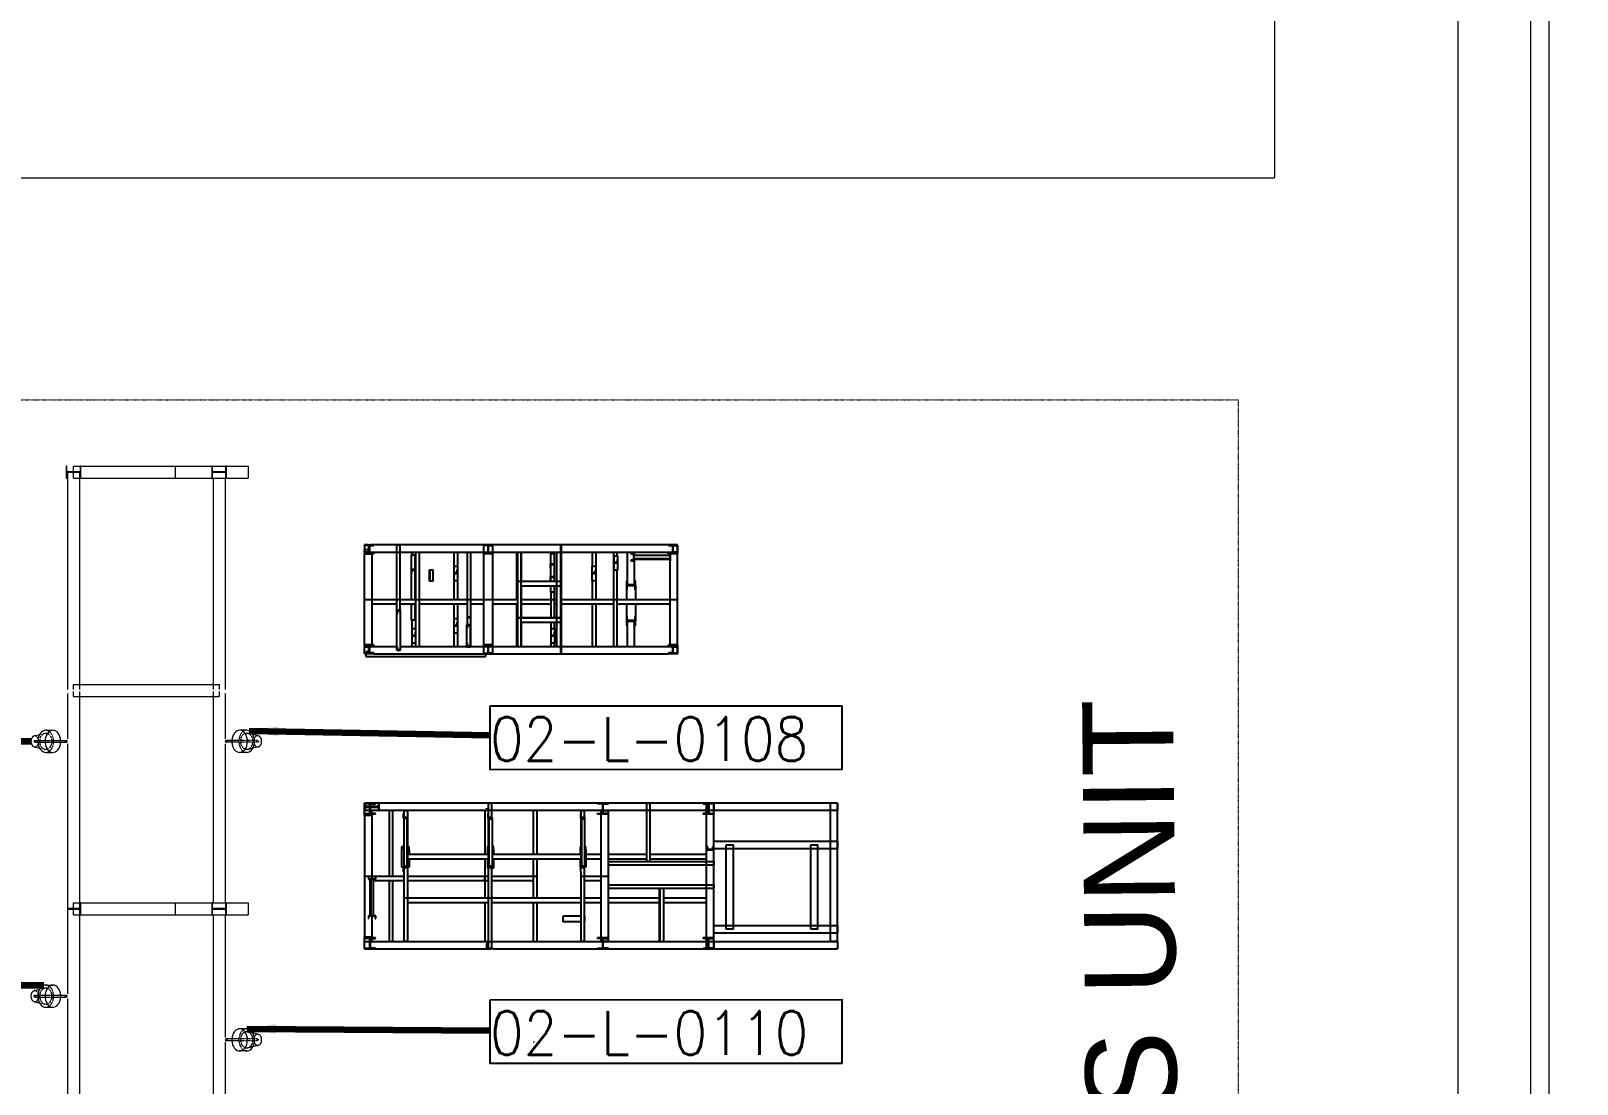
# Model space of a CAD drawing. Header units: inches. Extents: x 9 to 553326, y 5 to 186380.
# Drawn here: x 176381 to 197623, y 114310 to 128775 of the extents above; entities that cross this region are included whole.
import ezdxf

# ---------------------------------------------------------------- set-up
doc = ezdxf.new("R2010")
doc.units = ezdxf.units.IN
doc.header["$MEASUREMENT"] = 0
doc.linetypes.add('DIVIDE2', pattern=[0.625, 0.25, -0.125, 0, -0.125, 0, -0.125])
doc.linetypes.add('LIGHTINGLAYOUTPROGRESSUNIT-EMBED 1_DWG$0$HIDDEN2', pattern=[0.1875, 0.125, -0.0625])
for name, color, linetype in [('_Auto', 7, 'Continuous'), ('CABLEROUTEALL-EMBED 1_DWG$0$DwgTemplate', 7, 'Continuous'), ('Default', 7, 'Continuous'), ('Pointers', 136, 'Continuous'), ('SKIDS', 3, 'Continuous')]:
    doc.layers.add(name, color=color, linetype=linetype)
doc.layers.add('Layout', color=6, linetype='Continuous', lineweight=20)
doc.layers.add('Pipe Rack Lighting', color=1, linetype='Continuous', lineweight=5)
doc.styles.add('HZTXT', font='txt_qlt.shx', dxfattribs={"width": 0.7, "bigfont": 'hztxt.shx'})
doc.styles.get("Standard").update_dxf_attribs({"font": 'arial.ttf'})
doc.dimstyles.new('ISO-25', dxfattribs={"dimtxt": 2.5, "dimasz": 2.5, "dimexe": 1.25, "dimexo": 0.625, "dimtad": 1, "dimtxsty": 'HZTXT', "dimcen": 2.5, "dimclrd": 256, "dimclre": 256, "dimclrt": 256, "dimadec": 4, "dimazin": 0, "dimtfac": 1, "dimtmove": 0, "dimatfit": 3, "dimfxl": 1, "dimlwd": -1, "dimlwe": -1, "dimarcsym": 0})

msp = doc.modelspace()

# ---------------------------------------------------------------- linework, layer by layer
at = {"layer": '_Auto', "color": 7, "linetype": 'Continuous'}
for points in [[(182688, 119506), (187523, 119507), (187523, 118629), (182688, 118628)], [(182688, 115468), (187523, 115469), (187523, 114591), (182688, 114590)]]:
    msp.add_lwpolyline(points, close=True, dxfattribs=at)
at = {"layer": 'CABLEROUTEALL-EMBED 1_DWG$0$DwgTemplate', "color": 252, "linetype": 'Continuous'}
for p, q in [((180965, 121717), (180965, 121654)), ((181013, 121717), (180965, 121717)), ((180965, 121708), (180965, 121717)), ((180965, 121617), (180965, 121654)), ((180965, 121654), (180970, 121654)), ((181024, 121617), (180965, 121617)), ((180965, 121617), (180965, 121601)), ((180965, 121617), (181024, 121617)), ((180965, 121601), (181024, 121601)), ((180965, 121592), (180965, 121601)), ((180965, 120342), (180965, 121592)), ((180965, 121592), (181065, 121592)), ((181090, 121592), (180965, 121592)), ((180970, 121711), (181013, 121711)), ((180970, 121654), (180970, 121711)), ((180970, 121654), (181024, 121654)), ((181024, 121708), (180973, 121708)), ((181013, 121711), (181013, 121717)), ((181013, 121717), (181047, 121717)), ((181047, 121711), (181013, 121711)), ((181024, 121601), (181024, 121708)), ((181031, 121708), (181090, 121708)), ((181031, 121708), (181031, 121617)), ((181031, 121708), (181090, 121708)), ((181031, 121601), (181031, 121708)), ((181031, 121617), (185199, 121617)), ((181090, 121601), (181031, 121601)), ((181090, 121717), (181047, 121717)), ((181065, 121617), (181065, 121601)), ((181065, 121592), (181065, 120342)), ((181090, 121708), (181090, 121717)), ((185140, 121717), (181090, 121717)), ((181090, 121708), (181090, 121717)), ((181090, 121592), (181090, 121601)), ((181410, 121717), (181453, 121717)), ((181410, 120817), (181410, 121717)), ((181453, 120817), (181453, 121717)), ((181610, 120967), (181610, 121581)), ((181610, 121581), (181660, 121581)), ((181617, 121581), (181617, 121617)), ((181660, 120967), (181660, 121581)), ((181665, 121617), (181713, 121617)), ((181665, 121617), (181665, 120317)), ((181713, 121617), (181713, 120317)), ((182197, 121424), (182197, 121617)), ((182245, 120967), (182245, 121617)), ((182377, 120617), (182377, 121617)), ((182377, 121617), (182425, 121617)), ((182425, 120317), (182425, 121617)), ((182727, 121717), (182602, 121717)), ((182602, 121708), (182602, 121717)), ((182602, 121717), (182727, 121717)), ((182602, 120217), (182602, 121717)), ((182662, 121708), (182602, 121708)), ((182602, 121592), (182602, 121601)), ((182602, 121601), (182662, 121601)), ((182727, 121592), (182602, 121592)), ((182662, 121601), (182662, 121708)), ((182668, 121601), (182668, 121708)), ((182668, 121708), (182727, 121708)), ((182727, 121601), (182668, 121601)), ((182727, 121708), (182727, 121717)), ((182727, 120217), (182727, 121717)), ((182727, 121592), (182727, 121601)), ((183052, 121617), (183052, 120967)), ((183065, 121617), (183113, 121617)), ((183065, 121617), (183065, 120317)), ((183113, 121617), (183113, 120317)), ((183115, 121617), (183115, 121217)), ((183519, 121598), (183519, 121217)), ((183519, 121598), (183570, 121598)), ((183527, 121598), (183527, 121617)), ((183570, 121598), (183570, 121217)), ((183575, 121217), (183575, 121617)), ((183602, 121617), (183602, 121217)), ((183659, 121713), (183665, 121713)), ((183659, 120217), (183659, 121713)), ((183665, 121713), (183665, 120217)), ((184097, 121424), (184097, 121617)), ((184145, 120967), (184145, 121617)), ((184387, 120317), (184387, 121617)), ((184387, 121617), (184435, 121617)), ((184389, 121567), (184440, 121567)), ((184389, 121567), (184389, 121367)), ((184440, 121517), (184434, 121517)), ((184434, 121517), (184434, 121473)), ((184435, 121567), (184435, 121617)), ((184440, 121567), (184440, 121367)), ((184440, 121467), (184440, 121517)), ((184575, 121165), (184575, 121617)), ((184623, 121598), (184623, 121591)), ((184663, 121598), (184623, 121598)), ((184623, 121591), (184660, 121591)), ((184660, 121591), (184660, 121504)), ((184663, 121497), (184663, 121598)), ((185163, 121568), (184663, 121568)), ((184663, 121528), (185163, 121528)), ((184663, 121518), (185163, 121518)), ((184675, 121568), (184675, 121617)), ((184675, 121165), (184675, 121518)), ((185140, 121717), (185140, 121708)), ((185140, 121708), (185140, 121717)), ((185265, 121717), (185140, 121717)), ((185140, 121708), (185199, 121708)), ((185199, 121708), (185140, 121708)), ((185140, 121601), (185199, 121601)), ((185140, 121592), (185140, 121601)), ((185265, 121592), (185140, 121592)), ((185163, 121592), (185163, 121497)), ((185165, 121617), (185165, 121601)), ((185265, 121592), (185165, 121592)), ((185165, 120342), (185165, 121592)), ((185199, 121617), (185199, 121708)), ((185199, 121601), (185199, 121708)), ((185205, 121601), (185205, 121708)), ((185205, 121708), (185265, 121708)), ((185205, 121617), (185265, 121617)), ((185265, 121617), (185205, 121617)), ((185265, 121601), (185205, 121601)), ((185265, 121708), (185265, 121717)), ((185265, 121708), (185265, 121617)), ((185265, 121617), (185265, 121601)), ((185265, 121592), (185265, 121601)), ((185265, 120342), (185265, 121592)), ((181610, 121376), (181610, 121325)), ((181660, 121376), (181610, 121376)), ((181610, 121325), (181616, 121325)), ((181616, 121370), (181660, 121370)), ((181616, 121325), (181616, 121370)), ((181660, 121370), (181660, 121376)), ((181855, 121375), (181861, 121375)), ((181855, 121217), (181855, 121375)), ((181861, 121375), (181861, 121217)), ((181861, 121375), (181906, 121375)), ((181906, 121217), (181906, 121375)), ((182189, 121424), (182189, 121224)), ((182189, 121424), (182240, 121424)), ((182189, 121330), (182189, 121324)), ((182234, 121330), (182189, 121330)), ((182189, 121324), (182240, 121324)), ((182234, 121375), (182234, 121330)), ((182240, 121375), (182234, 121375)), ((182240, 121424), (182240, 121224)), ((182240, 121324), (182240, 121375)), ((183567, 121450), (183516, 121450)), ((183516, 121450), (183516, 121399)), ((183516, 121399), (183523, 121399)), ((183523, 121444), (183567, 121444)), ((183523, 121399), (183523, 121444)), ((183567, 121444), (183567, 121450)), ((184089, 121424), (184140, 121424)), ((184089, 121424), (184089, 121224)), ((184134, 121330), (184089, 121330)), ((184089, 121330), (184089, 121324)), ((184089, 121324), (184140, 121324)), ((184134, 121375), (184134, 121330)), ((184140, 121375), (184134, 121375)), ((184140, 121424), (184140, 121224)), ((184140, 121324), (184140, 121375)), ((184389, 121473), (184389, 121467)), ((184434, 121473), (184389, 121473)), ((184389, 121467), (184440, 121467)), ((184440, 121367), (184389, 121367)), ((184435, 120317), (184435, 121367)), ((184660, 121504), (184623, 121504)), ((184623, 121504), (184623, 121497)), ((184623, 121497), (184663, 121497)), ((185163, 121497), (185165, 121497)), ((181861, 121217), (181855, 121217)), ((181906, 121217), (181861, 121217)), ((182240, 121224), (182189, 121224)), ((182197, 120967), (182197, 121224)), ((183065, 121211), (183065, 121217)), ((183065, 121217), (183665, 121217)), ((183665, 121211), (183065, 121211)), ((183113, 121154), (183659, 121154)), ((183115, 121154), (183115, 120717)), ((183567, 121278), (183516, 121278)), ((183516, 121278), (183516, 121227)), ((183516, 121227), (183523, 121227)), ((183519, 121154), (183519, 121068)), ((183523, 121272), (183567, 121272)), ((183523, 121227), (183523, 121272)), ((183567, 121272), (183567, 121278)), ((183570, 121154), (183570, 121068)), ((183575, 120717), (183575, 121154)), ((183602, 121211), (183602, 120717)), ((183665, 121217), (183665, 121211)), ((184140, 121224), (184089, 121224)), ((184097, 120967), (184097, 121224)), ((184562, 121224), (184562, 121099)), ((184571, 121224), (184562, 121224)), ((184562, 121162), (184687, 121162)), ((184562, 121162), (184562, 120967)), ((184562, 121099), (184571, 121099)), ((184571, 121165), (184571, 121224)), ((184678, 121165), (184571, 121165)), ((184571, 121158), (184678, 121158)), ((184571, 121099), (184571, 121158)), ((184687, 121224), (184678, 121224)), ((184678, 121224), (184678, 121165)), ((184678, 121158), (184678, 121099)), ((184678, 121099), (184687, 121099)), ((184687, 121099), (184687, 121224)), ((184687, 121162), (184687, 120967)), ((180965, 120967), (181413, 120967)), ((180965, 120961), (180965, 120967)), ((181413, 120961), (180965, 120961)), ((181065, 120904), (181410, 120904)), ((181413, 120967), (181665, 120967)), ((181413, 120961), (181413, 120967)), ((181413, 120967), (181413, 120961)), ((181665, 120961), (181413, 120961)), ((181453, 120904), (181665, 120904)), ((181610, 120681), (181610, 120904)), ((181610, 120904), (181610, 120879)), ((181610, 120879), (181616, 120879)), ((181616, 120879), (181616, 120904)), ((181660, 120681), (181660, 120904)), ((181665, 120967), (181665, 120961)), ((181665, 120961), (181665, 120967)), ((181665, 120967), (182425, 120967)), ((182425, 120961), (181665, 120961)), ((181713, 120904), (182377, 120904)), ((182197, 120703), (182197, 120904)), ((182245, 120317), (182245, 120904)), ((182425, 120967), (182665, 120967)), ((182425, 120961), (182425, 120967)), ((182425, 120967), (182425, 120961)), ((182665, 120961), (182425, 120961)), ((182425, 120904), (182602, 120904)), ((182665, 120967), (183065, 120967)), ((182665, 120961), (182665, 120967)), ((182665, 120967), (182665, 120961)), ((183065, 120961), (182665, 120961)), ((182727, 120904), (183065, 120904)), ((183052, 120904), (183052, 120317)), ((183065, 120967), (183065, 120961)), ((183113, 120967), (183575, 120967)), ((183575, 120961), (183113, 120961)), ((183115, 120904), (183527, 120904)), ((183570, 121068), (183519, 121068)), ((183527, 120717), (183527, 121068)), ((183575, 120967), (183575, 120961)), ((183575, 120961), (183575, 120967)), ((183575, 120967), (183602, 120967)), ((183602, 120961), (183575, 120961)), ((183575, 120904), (183602, 120904)), ((183665, 120967), (184435, 120967)), ((183665, 120961), (183665, 120967)), ((184435, 120961), (183665, 120961)), ((183665, 120904), (184387, 120904)), ((184097, 120317), (184097, 120904)), ((184145, 120317), (184145, 120904)), ((184435, 120967), (184435, 120961)), ((184435, 120961), (184435, 120967)), ((184435, 120967), (185265, 120967)), ((185265, 120961), (184435, 120961)), ((184435, 120904), (185165, 120904)), ((184562, 120904), (184562, 120672)), ((184687, 120904), (184687, 120672)), ((185265, 120967), (185265, 120961)), ((181460, 120817), (181410, 120817)), ((181410, 120817), (181410, 120766)), ((181410, 120817), (181460, 120817)), ((181410, 120268), (181410, 120817)), ((181410, 120766), (181416, 120766)), ((181416, 120766), (181416, 120810)), ((181416, 120810), (181460, 120810)), ((181460, 120810), (181460, 120817)), ((181460, 120268), (181460, 120817)), ((181660, 120681), (181610, 120681)), ((181617, 120567), (181617, 120681)), ((182189, 120703), (182240, 120703)), ((182189, 120703), (182189, 120503)), ((182240, 120703), (182240, 120503)), ((182374, 120768), (182374, 120717)), ((182380, 120768), (182374, 120768)), ((182374, 120717), (182425, 120717)), ((182380, 120723), (182380, 120768)), ((182425, 120723), (182380, 120723)), ((182425, 120717), (182425, 120723)), ((183065, 120711), (183065, 120717)), ((183065, 120717), (183665, 120717)), ((183665, 120711), (183065, 120711)), ((183602, 120711), (183602, 120317)), ((183665, 120717), (183665, 120711)), ((184562, 120734), (184562, 120609)), ((184571, 120734), (184562, 120734)), ((184687, 120672), (184562, 120672)), ((184571, 120675), (184571, 120734)), ((184678, 120675), (184571, 120675)), ((184571, 120668), (184678, 120668)), ((184571, 120609), (184571, 120668)), ((184575, 120317), (184575, 120668)), ((184675, 120317), (184675, 120668)), ((184678, 120734), (184678, 120675)), ((184687, 120734), (184678, 120734)), ((184678, 120668), (184678, 120609)), ((184687, 120609), (184687, 120734)), ((181616, 120567), (181665, 120567)), ((181616, 120567), (181616, 120367)), ((181616, 120473), (181616, 120467)), ((181660, 120473), (181616, 120473)), ((181616, 120467), (181665, 120467)), ((181660, 120518), (181660, 120473)), ((181665, 120518), (181660, 120518)), ((182189, 120610), (182189, 120603)), ((182234, 120610), (182189, 120610)), ((182189, 120603), (182240, 120603)), ((182240, 120503), (182189, 120503)), ((182197, 120317), (182197, 120503)), ((182234, 120654), (182234, 120610)), ((182240, 120654), (182234, 120654)), ((182240, 120603), (182240, 120654)), ((182370, 120317), (182370, 120617)), ((182370, 120617), (182421, 120617)), ((182370, 120617), (182370, 120566)), ((182421, 120617), (182370, 120617)), ((182370, 120566), (182377, 120566)), ((182377, 120610), (182421, 120610)), ((182377, 120566), (182377, 120610)), ((182421, 120317), (182421, 120617)), ((182421, 120610), (182421, 120617)), ((182425, 120548), (182421, 120548)), ((182421, 120497), (182425, 120497)), ((182425, 120497), (182425, 120548)), ((183113, 120654), (183659, 120654)), ((183115, 120654), (183115, 120317)), ((183524, 120567), (183524, 120367)), ((183524, 120567), (183575, 120567)), ((183568, 120473), (183524, 120473)), ((183524, 120473), (183524, 120467)), ((183524, 120467), (183575, 120467)), ((183527, 120567), (183527, 120654)), ((183575, 120518), (183568, 120518)), ((183568, 120518), (183568, 120473)), ((183575, 120567), (183575, 120654)), ((183575, 120567), (183575, 120367)), ((183575, 120467), (183575, 120518)), ((184562, 120609), (184571, 120609)), ((184678, 120609), (184687, 120609)), ((180965, 120342), (181065, 120342)), ((181090, 120342), (180965, 120342)), ((180965, 120333), (180965, 120342)), ((180965, 120333), (180965, 120317)), ((181024, 120333), (180965, 120333)), ((181024, 120317), (180965, 120317)), ((180965, 120226), (180965, 120317)), ((180965, 120317), (181024, 120317)), ((181024, 120248), (180982, 120247)), ((180982, 120247), (180982, 120226)), ((180986, 120241), (181024, 120242)), ((180986, 120226), (180986, 120241)), ((180986, 120241), (181024, 120241)), ((181024, 120226), (181024, 120333)), ((181031, 120226), (181031, 120333)), ((181031, 120333), (181090, 120333)), ((181031, 120317), (181031, 120233)), ((181410, 120317), (181031, 120317)), ((181090, 120233), (181031, 120233)), ((181065, 120333), (181065, 120317)), ((181090, 120333), (181090, 120342)), ((181090, 120217), (181090, 120233)), ((181416, 120318), (181410, 120318)), ((181410, 120318), (181410, 120268)), ((181460, 120268), (181410, 120268)), ((181410, 120268), (181460, 120268)), ((181416, 120274), (181416, 120318)), ((181460, 120274), (181416, 120274)), ((182370, 120317), (181460, 120317)), ((181460, 120268), (181460, 120274)), ((181665, 120367), (181616, 120367)), ((181617, 120317), (181617, 120367)), ((181713, 120317), (181665, 120317)), ((182377, 120368), (182370, 120368)), ((182370, 120368), (182370, 120317)), ((182370, 120317), (182421, 120317)), ((182421, 120317), (182370, 120317)), ((182377, 120323), (182377, 120368)), ((182421, 120323), (182377, 120323)), ((182421, 120317), (182421, 120323)), ((185199, 120317), (182421, 120317)), ((182425, 120317), (182421, 120317)), ((182727, 120342), (182602, 120342)), ((182602, 120333), (182602, 120342)), ((182662, 120333), (182602, 120333)), ((182662, 120226), (182662, 120333)), ((182668, 120226), (182668, 120333)), ((182668, 120333), (182727, 120333)), ((182727, 120333), (182727, 120342)), ((183113, 120317), (183065, 120317)), ((183575, 120367), (183524, 120367)), ((183527, 120317), (183527, 120367)), ((183575, 120317), (183575, 120367)), ((184435, 120317), (184387, 120317)), ((185265, 120342), (185140, 120342)), ((185140, 120333), (185140, 120342)), ((185199, 120333), (185140, 120333)), ((185199, 120233), (185140, 120233)), ((185140, 120233), (185140, 120217)), ((185265, 120342), (185165, 120342)), ((185165, 120333), (185165, 120317)), ((185199, 120226), (185199, 120333)), ((185199, 120233), (185199, 120317)), ((185205, 120333), (185265, 120333)), ((185205, 120226), (185205, 120333)), ((185265, 120317), (185205, 120317)), ((185205, 120317), (185265, 120317)), ((185265, 120333), (185265, 120342)), ((185265, 120333), (185265, 120317)), ((185265, 120317), (185265, 120226)), ((180965, 120226), (181024, 120226)), ((180965, 120217), (180965, 120226)), ((181090, 120217), (180965, 120217)), ((180982, 120217), (180982, 120184)), ((180982, 120184), (180987, 120184)), ((180982, 120184), (182620, 120184)), ((180987, 120184), (180986, 120217)), ((180987, 120184), (182624, 120184)), ((181090, 120226), (181031, 120226)), ((181090, 120217), (181090, 120226)), ((181090, 120217), (185140, 120217)), ((182602, 120217), (182602, 120226)), ((182602, 120226), (182662, 120226)), ((182727, 120217), (182602, 120217)), ((182727, 120217), (182602, 120217)), ((182624, 120184), (182620, 120184)), ((182624, 120217), (182624, 120184)), ((182727, 120226), (182668, 120226)), ((182727, 120217), (182727, 120226)), ((183665, 120217), (183659, 120217)), ((185140, 120217), (185140, 120226)), ((185140, 120226), (185199, 120226)), ((185265, 120217), (185140, 120217)), ((185265, 120226), (185205, 120226)), ((185265, 120217), (185265, 120226)), ((180965, 118167), (180965, 118067)), ((180973, 118167), (180965, 118167)), ((181115, 118167), (180965, 118167)), ((180965, 118157), (180965, 118167)), ((180965, 118067), (180965, 118167)), ((185764, 118167), (180965, 118167)), ((181037, 118157), (180965, 118157)), ((180973, 118120), (180973, 118167)), ((181157, 118120), (180973, 118120)), ((180973, 118067), (180973, 118114)), ((180973, 118114), (181157, 118114)), ((181037, 118027), (181037, 118157)), ((181044, 118157), (181115, 118157)), ((181044, 118027), (181044, 118157)), ((181115, 118157), (181115, 118167)), ((181165, 118167), (181157, 118167)), ((181157, 118167), (181157, 118120)), ((181157, 118114), (181157, 118067)), ((181165, 118067), (181165, 118167)), ((182640, 118167), (182640, 118161)), ((182665, 118167), (182713, 118167)), ((182665, 118027), (182665, 118167)), ((182713, 117970), (182713, 118167)), ((184315, 118167), (184165, 118167)), ((184165, 118157), (184165, 118167)), ((184236, 118157), (184165, 118157)), ((184236, 118027), (184236, 118157)), ((184243, 118027), (184243, 118157)), ((184243, 118157), (184315, 118157)), ((184315, 118157), (184315, 118167)), ((184837, 118167), (184837, 117367)), ((184837, 118167), (184885, 118167)), ((184885, 118167), (184885, 117367)), ((185615, 118167), (185615, 118157)), ((185764, 118167), (185615, 118167)), ((185615, 118157), (185686, 118157)), ((185664, 116167), (185664, 118167)), ((185664, 118167), (185764, 118167)), ((185686, 118157), (185686, 118027)), ((185764, 118157), (185693, 118157)), ((185693, 118157), (185693, 118027)), ((185764, 116167), (185764, 118167)), ((187464, 118167), (185764, 118167)), ((185764, 118167), (185764, 118067)), ((185764, 118157), (185764, 118167)), ((187464, 118167), (187364, 118167)), ((187364, 116267), (187364, 118167)), ((187464, 116267), (187464, 118167)), ((187464, 118167), (187464, 118067)), ((180965, 118027), (180965, 118067)), ((180965, 118067), (180973, 118067)), ((185764, 118067), (180965, 118067)), ((180965, 118027), (181037, 118027)), ((180965, 118017), (180965, 118027)), ((180965, 118004), (180965, 118017)), ((181115, 118017), (180965, 118017)), ((180965, 118004), (181065, 118004)), ((180965, 118004), (180965, 116330)), ((181115, 118027), (181044, 118027)), ((181065, 118027), (181065, 118067)), ((181065, 118004), (181065, 118017)), ((181065, 118004), (181065, 117125)), ((181115, 118017), (181115, 118027)), ((181157, 118067), (181165, 118067)), ((181307, 117167), (181307, 118067)), ((181355, 117167), (181355, 118067)), ((181499, 118027), (181493, 118027)), ((181493, 118027), (181493, 117964)), ((181493, 117964), (181556, 117964)), ((181499, 117970), (181499, 118027)), ((181556, 117970), (181499, 117970)), ((181503, 117964), (181546, 117964)), ((181503, 117964), (181503, 117303)), ((181505, 118067), (181505, 117970)), ((181505, 118067), (181553, 118067)), ((181546, 117964), (181546, 117303)), ((181553, 118067), (181553, 117970)), ((181553, 117964), (181553, 117290)), ((181556, 117964), (181556, 117970)), ((182615, 118067), (182615, 117467)), ((182640, 118092), (182640, 118098)), ((182660, 118027), (182660, 117964)), ((182666, 118027), (182660, 118027)), ((182660, 117964), (182723, 117964)), ((182665, 117290), (182665, 117964)), ((182666, 117970), (182666, 118027)), ((182723, 117970), (182666, 117970)), ((182673, 117951), (182716, 117951)), ((182673, 117951), (182673, 117303)), ((182713, 117951), (182713, 117964)), ((182716, 117951), (182716, 117303)), ((182723, 117964), (182723, 117970)), ((183287, 117467), (183287, 118067)), ((183335, 117467), (183335, 118067)), ((183939, 118027), (183933, 118027)), ((183933, 118027), (183933, 117964)), ((183933, 117964), (183996, 117964)), ((183935, 118067), (183983, 118067)), ((183935, 118067), (183935, 118027)), ((183935, 117964), (183935, 117290)), ((183939, 117970), (183939, 118027)), ((183996, 117970), (183939, 117970)), ((183943, 117951), (183943, 117303)), ((183943, 117951), (183986, 117951)), ((183983, 118067), (183983, 117970)), ((183983, 117964), (183983, 117951)), ((183986, 117951), (183986, 117303)), ((183996, 117964), (183996, 117970)), ((184165, 118027), (184236, 118027)), ((184165, 118017), (184165, 118027)), ((184315, 118017), (184165, 118017)), ((184215, 116267), (184215, 118067)), ((184215, 118067), (184315, 118067)), ((184315, 118027), (184243, 118027)), ((184315, 116267), (184315, 118067)), ((184315, 118017), (184315, 118027)), ((185615, 118017), (185615, 118027)), ((185686, 118027), (185615, 118027)), ((185764, 118017), (185615, 118017)), ((185693, 118027), (185764, 118027)), ((187464, 118067), (185764, 118067)), ((185764, 118027), (185764, 118017)), ((181503, 117567), (181474, 117567)), ((181474, 117567), (181474, 117527)), ((181474, 117527), (181474, 117287)), ((181474, 117527), (181482, 117527)), ((181482, 117527), (181482, 117564)), ((181482, 117564), (181503, 117564)), ((181576, 117567), (181553, 117567)), ((181553, 117564), (181568, 117564)), ((181568, 117564), (181568, 117527)), ((181568, 117527), (181576, 117527)), ((181576, 117527), (181576, 117567)), ((181576, 117527), (181576, 117467)), ((182663, 117578), (182655, 117578)), ((182655, 117578), (182655, 117535)), ((182655, 117535), (182655, 117467)), ((182655, 117535), (182673, 117535)), ((182663, 117540), (182663, 117578)), ((182663, 117557), (182665, 117557)), ((182673, 117540), (182663, 117540)), ((182716, 117557), (182727, 117557)), ((182727, 117540), (182716, 117540)), ((182716, 117535), (182735, 117535)), ((182735, 117578), (182727, 117578)), ((182727, 117578), (182727, 117540)), ((182735, 117535), (182735, 117578)), ((182735, 117535), (182735, 117467)), ((183925, 117568), (183925, 117525)), ((183933, 117568), (183925, 117568)), ((183925, 117525), (183925, 117467)), ((183925, 117525), (183943, 117525)), ((183933, 117530), (183933, 117568)), ((183933, 117567), (183935, 117567)), ((183943, 117530), (183933, 117530)), ((183986, 117567), (183997, 117567)), ((183997, 117530), (183986, 117530)), ((183986, 117525), (184005, 117525)), ((183997, 117568), (183997, 117530)), ((184005, 117568), (183997, 117568)), ((184005, 117525), (184005, 117568)), ((184005, 117525), (184005, 117287)), ((185682, 117568), (185674, 117568)), ((185674, 117568), (185674, 117525)), ((185674, 117525), (185754, 117525)), ((185682, 117530), (185682, 117568)), ((185746, 117530), (185682, 117530)), ((185746, 117568), (185746, 117530)), ((185754, 117568), (185746, 117568)), ((185754, 117525), (185754, 117568)), ((185764, 117647), (187464, 117647)), ((185764, 117547), (187464, 117547)), ((185934, 117597), (186034, 117597)), ((185934, 116437), (185934, 117597)), ((186034, 116437), (186034, 117597)), ((187094, 117597), (187194, 117597)), ((187094, 116437), (187094, 117597)), ((187194, 116437), (187194, 117597)), ((187464, 117647), (187464, 117547)), ((181493, 117287), (181474, 117287)), ((181556, 117290), (181493, 117290)), ((181493, 117290), (181493, 117227)), ((181499, 117227), (181499, 117284)), ((181499, 117284), (181556, 117284)), ((181546, 117303), (181503, 117303)), ((181505, 117303), (181505, 117290)), ((181505, 117284), (181505, 116267)), ((181546, 117467), (182665, 117467)), ((182665, 117461), (181546, 117461)), ((181553, 117404), (182665, 117404)), ((181553, 117284), (181553, 116267)), ((181556, 117284), (181556, 117290)), ((181576, 117287), (181556, 117287)), ((181576, 117404), (181576, 117287)), ((182615, 117404), (182615, 117167)), ((182655, 117404), (182655, 117277)), ((182663, 117277), (182655, 117277)), ((182663, 117290), (182663, 117227)), ((182726, 117290), (182663, 117290)), ((182665, 117467), (182665, 117461)), ((182665, 117461), (182665, 117467)), ((182665, 117467), (182673, 117467)), ((182673, 117461), (182665, 117461)), ((182669, 117227), (182669, 117284)), ((182669, 117284), (182726, 117284)), ((182716, 117303), (182673, 117303)), ((182713, 117290), (182713, 117303)), ((182713, 116173), (182713, 117284)), ((182735, 117277), (182713, 117277)), ((182716, 117467), (183935, 117467)), ((183935, 117461), (182716, 117461)), ((182716, 117404), (183935, 117404)), ((182726, 117284), (182726, 117290)), ((182735, 117404), (182735, 117277)), ((183287, 116867), (183287, 117404)), ((183335, 116867), (183335, 117404)), ((183925, 117404), (183925, 117287)), ((183930, 117287), (183925, 117287)), ((183930, 117290), (183930, 117227)), ((183993, 117290), (183930, 117290)), ((183935, 117467), (183935, 117461)), ((183936, 117227), (183936, 117284)), ((183936, 117284), (183993, 117284)), ((183986, 117303), (183943, 117303)), ((183983, 117303), (183983, 117290)), ((183983, 117284), (183983, 116267)), ((183993, 117284), (183993, 117290)), ((184005, 117287), (183993, 117287)), ((184005, 117467), (184215, 117467)), ((184215, 117461), (184005, 117461)), ((184005, 117404), (184215, 117404)), ((184315, 117467), (184837, 117467)), ((184837, 117461), (184315, 117461)), ((184315, 117404), (184837, 117404)), ((184315, 117319), (184315, 117367)), ((184315, 117367), (185764, 117367)), ((184315, 117319), (185764, 117319)), ((184885, 117367), (184837, 117367)), ((184885, 117467), (185664, 117467)), ((185664, 117461), (184885, 117461)), ((184885, 117404), (185664, 117404)), ((185764, 117367), (185764, 117319)), ((180965, 117161), (180965, 117167)), ((180965, 117167), (181505, 117167)), ((181017, 117161), (180965, 117161)), ((181025, 117162), (181017, 117162)), ((181017, 117162), (181017, 117122)), ((181017, 117122), (181119, 117122)), ((181025, 117125), (181025, 117162)), ((181112, 117161), (181025, 117161)), ((181112, 117125), (181025, 117125)), ((181038, 117122), (181038, 116622)), ((181049, 117122), (181049, 116622)), ((181089, 116622), (181089, 117122)), ((181089, 117104), (181505, 117104)), ((181112, 117162), (181112, 117125)), ((181119, 117162), (181112, 117162)), ((181119, 117122), (181119, 117162)), ((181505, 117161), (181119, 117161)), ((181307, 116267), (181307, 117104)), ((181355, 116267), (181355, 117104)), ((181493, 117227), (181499, 117227)), ((181505, 117167), (181505, 117161)), ((181553, 117167), (182615, 117167)), ((182615, 117161), (181553, 117161)), ((181553, 117104), (182615, 117104)), ((182615, 117167), (182615, 117161)), ((182615, 117161), (182615, 117167)), ((182615, 117167), (182665, 117167)), ((182615, 117161), (182615, 117104)), ((182615, 117161), (182615, 116867)), ((182665, 117161), (182615, 117161)), ((182615, 117104), (182615, 117161)), ((182615, 117104), (182665, 117104)), ((182663, 117227), (182669, 117227)), ((182665, 116173), (182665, 117227)), ((182713, 117167), (183335, 117167)), ((183335, 117161), (182713, 117161)), ((182713, 117104), (183287, 117104)), ((183335, 117167), (183335, 117161)), ((183930, 117227), (183936, 117227)), ((183935, 117227), (183935, 116267)), ((183935, 117161), (183935, 117167)), ((183935, 117167), (184315, 117167)), ((184315, 117161), (183935, 117161)), ((183983, 117104), (184215, 117104)), ((184315, 117167), (184315, 117161)), ((184315, 117047), (185764, 117047)), ((184315, 116999), (184315, 117047)), ((185764, 117047), (185764, 116999)), ((181505, 116867), (182665, 116867)), ((181505, 116861), (181505, 116867)), ((182665, 116861), (181505, 116861)), ((182665, 116867), (182665, 116861)), ((182665, 116861), (182665, 116867)), ((182665, 116867), (183935, 116867)), ((183935, 116861), (182665, 116861)), ((183935, 116867), (183935, 116861)), ((183983, 116867), (184215, 116867)), ((184215, 116861), (183983, 116861)), ((184315, 116999), (185764, 116999)), ((184315, 116867), (185015, 116867)), ((185015, 116861), (184315, 116861)), ((185015, 116267), (185015, 116999)), ((185021, 116999), (185021, 116267)), ((185078, 116267), (185078, 116999)), ((185078, 116867), (185664, 116867)), ((185664, 116861), (185078, 116861)), ((181017, 116622), (181017, 116582)), ((181119, 116622), (181017, 116622)), ((181119, 116582), (181119, 116622)), ((181553, 116804), (182665, 116804)), ((182615, 116804), (182615, 116267)), ((182713, 116804), (183935, 116804)), ((183287, 116267), (183287, 116804)), ((183335, 116267), (183335, 116804)), ((183983, 116804), (184215, 116804)), ((184315, 116804), (185015, 116804)), ((185078, 116804), (185664, 116804)), ((181017, 116582), (181025, 116582)), ((181025, 116582), (181025, 116619)), ((181025, 116619), (181112, 116619)), ((181065, 116619), (181065, 116330)), ((181112, 116619), (181112, 116582)), ((181112, 116582), (181119, 116582)), ((183935, 116618), (183694, 116618)), ((183694, 116538), (183694, 116618)), ((183935, 116538), (183694, 116538)), ((183989, 116618), (183983, 116618)), ((183983, 116610), (183984, 116610)), ((183984, 116546), (183983, 116546)), ((183983, 116538), (183989, 116538)), ((183984, 116610), (183984, 116546)), ((183989, 116538), (183989, 116618)), ((185764, 116487), (187464, 116487)), ((186034, 116437), (185934, 116437)), ((187194, 116437), (187094, 116437)), ((187464, 116487), (187464, 116387)), ((180965, 116317), (180965, 116330)), ((180965, 116330), (181065, 116330)), ((180965, 116307), (180965, 116317)), ((181115, 116317), (180965, 116317)), ((180965, 116267), (180965, 116307)), ((181037, 116307), (180965, 116307)), ((180965, 116267), (185764, 116267)), ((180965, 116167), (180965, 116267)), ((181037, 116177), (181037, 116307)), ((181044, 116307), (181115, 116307)), ((181044, 116177), (181044, 116307)), ((181065, 116317), (181065, 116330)), ((181065, 116267), (181065, 116307)), ((181115, 116307), (181115, 116317)), ((181553, 116267), (181505, 116267)), ((182645, 116242), (182640, 116242)), ((182640, 116242), (182640, 116167)), ((182640, 116242), (182640, 116236)), ((182648, 116242), (182645, 116242)), ((182645, 116173), (182645, 116242)), ((183983, 116267), (183935, 116267)), ((184315, 116317), (184165, 116317)), ((184165, 116307), (184165, 116317)), ((184236, 116307), (184165, 116307)), ((184315, 116267), (184215, 116267)), ((184236, 116177), (184236, 116307)), ((184243, 116307), (184315, 116307)), ((184243, 116177), (184243, 116307)), ((184315, 116307), (184315, 116317)), ((185764, 116317), (185615, 116317)), ((185615, 116307), (185615, 116317)), ((185686, 116307), (185615, 116307)), ((185686, 116177), (185686, 116307)), ((185693, 116177), (185693, 116307)), ((185693, 116307), (185764, 116307)), ((185764, 116387), (187464, 116387)), ((185764, 116307), (185764, 116317)), ((185764, 116267), (185764, 116167)), ((185764, 116267), (187464, 116267)), ((187464, 116267), (187364, 116267)), ((187464, 116267), (187464, 116167)), ((180965, 116177), (181037, 116177)), ((180965, 116167), (180965, 116177)), ((181115, 116167), (180965, 116167)), ((180965, 116167), (182640, 116167)), ((181115, 116177), (181044, 116177)), ((181115, 116167), (181115, 116177)), ((182640, 116167), (182698, 116167)), ((182698, 116173), (182645, 116173)), ((182698, 116173), (182736, 116173)), ((182698, 116167), (182698, 116173)), ((182736, 116167), (182698, 116167)), ((182736, 116167), (185764, 116167)), ((184165, 116167), (184165, 116177)), ((184165, 116177), (184236, 116177)), ((184315, 116167), (184165, 116167)), ((184315, 116177), (184243, 116177)), ((184315, 116167), (184315, 116177)), ((185615, 116177), (185686, 116177)), ((185615, 116167), (185615, 116177)), ((185764, 116167), (185615, 116167)), ((185764, 116167), (185664, 116167)), ((185764, 116177), (185693, 116177)), ((185764, 116167), (185764, 116177)), ((185764, 116167), (187464, 116167))]:
    msp.add_line(p, q, dxfattribs=at)
at = {"layer": 'Default', "color": 7, "linetype": 'Continuous', "lineweight": 0}
msp.add_point((183292, 114885), dxfattribs=at)
at = {"layer": 'Layout'}
for p in [(193465, 131258), (164215, 126758)]:
    msp.add_line(p, (193465, 126758), dxfattribs=at)
at = {"layer": 'Layout', "linetype": 'DIVIDE2', "ltscale": 10}
for p, q in [((162965, 123708), (192965, 123708)), ((192965, 123708), (192965, 73708))]:
    msp.add_line(p, q, dxfattribs=at)
at = {"layer": 'Layout', "color": 6, "linetype": 'Continuous'}
for p, q in [((176875, 122799), (176865, 122799)), ((176865, 122799), (176865, 122634)), ((176875, 122720), (176875, 122799)), ((176965, 122799), (178365, 122799)), ((176965, 122634), (176965, 122799)), ((177056, 122799), (177056, 122720)), ((177066, 122799), (177056, 122799)), ((177066, 122634), (177066, 122799)), ((178365, 122799), (179365, 122799)), ((178365, 122634), (178365, 122799)), ((178865, 122799), (178865, 122634)), ((178875, 122799), (178865, 122799)), ((178875, 122720), (178875, 122799)), ((179056, 122799), (179056, 122720)), ((179066, 122799), (179056, 122799)), ((179066, 122634), (179066, 122799)), ((179365, 122799), (179365, 122634)), ((176865, 122634), (176875, 122634)), ((177056, 122720), (176875, 122720)), ((176875, 122713), (177056, 122713)), ((176875, 122634), (176875, 122713)), ((176883, 122717), (176883, 119728)), ((176883, 122717), (177048, 122717)), ((176965, 122634), (178365, 122634)), ((177048, 122717), (177048, 119730)), ((177056, 122713), (177056, 122634)), ((177056, 122634), (177066, 122634)), ((178365, 122634), (179365, 122634)), ((178865, 122634), (178875, 122634)), ((179056, 122720), (178875, 122720)), ((178875, 122634), (178875, 122713)), ((178875, 122713), (179056, 122713)), ((178883, 122634), (178883, 119730)), ((179048, 122634), (179048, 119728)), ((179056, 122713), (179056, 122634)), ((179056, 122634), (179066, 122634)), ((176883, 119672), (176883, 119050)), ((176965, 119730), (176965, 119799)), ((176965, 119799), (178965, 119799)), ((176965, 119634), (176965, 119704)), ((176965, 119634), (178965, 119634)), ((177048, 119704), (177048, 116717)), ((178883, 119704), (178883, 116800)), ((178965, 119799), (178965, 119730)), ((178965, 119704), (178965, 119634)), ((179048, 119672), (179048, 119050)), ((176883, 118984), (176883, 116717)), ((179048, 118984), (179048, 116800)), ((177056, 116720), (176879, 116720)), ((176879, 116714), (177056, 116714)), ((177048, 116717), (176883, 116717)), ((176883, 116717), (176883, 115551)), ((176883, 116717), (177048, 116717)), ((176965, 116800), (178365, 116800)), ((176965, 116635), (176965, 116800)), ((176965, 116635), (178365, 116635)), ((177048, 116717), (177048, 113800)), ((177056, 116800), (177056, 116720)), ((177066, 116800), (177056, 116800)), ((177056, 116714), (177056, 116635)), ((177056, 116635), (177066, 116635)), ((177066, 116635), (177066, 116800)), ((178365, 116635), (178365, 116800)), ((178365, 116800), (179365, 116800)), ((178365, 116635), (179365, 116635)), ((178875, 116800), (178865, 116800)), ((178865, 116800), (178865, 116635)), ((178865, 116635), (178875, 116635)), ((178875, 116720), (178875, 116800)), ((179056, 116720), (178875, 116720)), ((178875, 116635), (178875, 116714)), ((178875, 116714), (179056, 116714)), ((178883, 116635), (178883, 113718)), ((179048, 116635), (179048, 114951)), ((179056, 116800), (179056, 116720)), ((179066, 116800), (179056, 116800)), ((179056, 116714), (179056, 116635)), ((179056, 116635), (179066, 116635)), ((179066, 116635), (179066, 116800)), ((179365, 116800), (179365, 116635)), ((176883, 115484), (176883, 113800)), ((179048, 114884), (179048, 113718))]:
    msp.add_line(p, q, dxfattribs=at)
at = {"layer": 'Layout', "color": 9}
for points in [[(22679, 127645), (22374, 124900), (21714, 118863), (21486, 116770), (30800, 117053), (31128, 114245), (35094, 90027), (18842, 85433), (14805, 84193), (32652, 53208), (46537, 32351), (65665, 4508), (94194, 15386), (126209, 23168), (195136, 38987), (197623, 59438), (197239, 90292), (197239, 175041), (151404, 174995), (105383, 173588), (79466, 170568), (46405, 162133), (52191, 129772), (41569, 127880)], [(23799, 126409), (23616, 124763), (22956, 118728), (22884, 118063), (31909, 118337), (32366, 114418), (36508, 89128), (19196, 84234), (16671, 83459), (33715, 53867), (47572, 33051), (66138, 6026), (93822, 16582), (125922, 24385), (194001, 40009), (196372, 59506), (195989, 90284), (195989, 173790), (151424, 173745), (105475, 172340), (79694, 169336), (47840, 161209), (53641, 128761), (41687, 126632)]]:
    msp.add_lwpolyline(points, close=True, dxfattribs=at)
msp.add_lwpolyline([(126152, 23411), (194909, 39191), (197373, 59452), (196989, 90290), (196989, 174791), (151408, 174745), (105402, 173339)], dxfattribs=at)
at = {"layer": 'Pipe Rack Lighting', "linetype": 'Continuous'}
for p, q in [((176425, 119092), (176501, 119111)), ((176585, 119169), (176682, 119169)), ((176682, 119030), (176865, 119030)), ((176682, 119004), (176865, 119004)), ((179248, 119030), (179065, 119030)), ((179248, 119004), (179065, 119004)), ((179345, 119169), (179248, 119169)), ((179506, 119092), (179430, 119111)), ((176425, 118942), (176501, 118922)), ((176585, 118865), (176682, 118865)), ((179345, 118865), (179248, 118865)), ((179506, 118942), (179430, 118922)), ((176585, 115670), (176682, 115670)), ((176585, 115365), (176682, 115365)), ((176682, 115530), (176865, 115530)), ((176682, 115505), (176865, 115505)), ((179248, 114930), (179065, 114930)), ((179345, 115070), (179248, 115070)), ((179506, 114992), (179430, 115012)), ((179248, 114905), (179065, 114905)), ((179345, 114765), (179248, 114765)), ((179506, 114842), (179430, 114823))]:
    msp.add_line(p, q, dxfattribs=at)
at = {"layer": 'Pipe Rack Lighting', "linetype": 'LIGHTINGLAYOUTPROGRESSUNIT-EMBED 1_DWG$0$HIDDEN2'}
for p, q in [((176434, 119030), (176682, 119030)), ((176434, 119004), (176682, 119004)), ((176501, 119111), (176571, 119129)), ((179496, 119030), (179248, 119030)), ((179496, 119004), (179248, 119004)), ((179430, 119111), (179360, 119129)), ((176501, 118922), (176571, 118904)), ((179430, 118922), (179360, 118904)), ((176501, 115612), (176571, 115630)), ((176434, 115530), (176682, 115530)), ((176434, 115505), (176682, 115505)), ((176501, 115423), (176571, 115405)), ((179496, 114930), (179248, 114930)), ((179430, 115012), (179360, 115030)), ((179496, 114905), (179248, 114905)), ((179430, 114823), (179360, 114805))]:
    msp.add_line(p, q, dxfattribs=at)
at = {"layer": 'Pipe Rack Lighting', "color": 1, "linetype": 'Continuous'}
for p, q in [((176425, 115592), (176501, 115612)), ((176425, 115442), (176501, 115423))]:
    msp.add_line(p, q, dxfattribs=at)
at = {"layer": 'Pipe Rack Lighting', "linetype": 'Continuous'}
for centre, major_axis, start_param, end_param in [((179248, 119017), (0, 152), 3.141593, 7.770552), ((176434, 119017), (0, -76.2), 3.321127, 6.103651), ((176585, 119017), (0, -152), 3.141593, 6.283185), ((176682, 119017), (0, -152), 3.141593, 7.770552), ((176682, 119017), (0, 152), 4.795819, 6.283185), ((179248, 119017), (0, -152), 4.795819, 6.283185), ((179345, 119017), (0, 152), 3.141593, 6.283185), ((179496, 119017), (0, 76.2), 3.321127, 6.103651), ((176585, 115517), (0, -152), 3.141593, 6.283185), ((176682, 115517), (0, -152), 3.141593, 7.770552), ((176682, 115517), (0, 152), 4.795819, 6.283185), ((179248, 114917), (0, 152), 3.141593, 7.770552), ((179345, 114917), (0, 152), 3.141593, 6.283185), ((179496, 114917), (0, 76.2), 3.321127, 6.103651), ((179248, 114917), (0, -152), 4.795819, 6.283185)]:
    msp.add_ellipse(centre, major_axis=major_axis, ratio=0.707107, start_param=start_param, end_param=end_param, dxfattribs=at)
at = {"layer": 'Pipe Rack Lighting', "linetype": 'LIGHTINGLAYOUTPROGRESSUNIT-EMBED 1_DWG$0$HIDDEN2'}
for centre, major_axis, start_param, end_param in [((176434, 119017), (0, 76.2), 2.962058, 6.283185), ((176434, 119017), (0, 76.2), 0, 0.179534), ((176585, 119017), (0, 152), 3.141593, 6.283185), ((176682, 119017), (0, -152), 1.487366, 1.654226), ((179248, 119017), (0, 152), 1.487366, 1.654226), ((179345, 119017), (0, -152), 3.141593, 6.283185), ((179496, 119017), (0, -76.2), 2.962058, 6.283185), ((179496, 119017), (0, -76.2), 0, 0.179534), ((176585, 115517), (0, 152), 3.141593, 6.283185), ((176682, 115517), (0, -152), 1.487366, 1.654226), ((179248, 114917), (0, 152), 1.487366, 1.654226), ((179345, 114917), (0, -152), 3.141593, 6.283185), ((179496, 114917), (0, -76.2), 2.962058, 6.283185), ((179496, 114917), (0, -76.2), 0, 0.179534)]:
    msp.add_ellipse(centre, major_axis=major_axis, ratio=0.707107, start_param=start_param, end_param=end_param, dxfattribs=at)
for centre, major_axis in [((176434, 119017), (0, 12.7)), ((176585, 119017), (0, 114)), ((179345, 119017), (0, -114)), ((179496, 119017), (0, -12.7)), ((176585, 115517), (0, 114)), ((179345, 114917), (0, -114)), ((179496, 114917), (0, -12.7))]:
    msp.add_ellipse(centre, major_axis=major_axis, ratio=0.707107, dxfattribs=at)
at = {"layer": 'Pipe Rack Lighting', "linetype": 'Continuous'}
for centre, major_axis in [((176865, 119017), (0, 15.9)), ((176865, 119017), (0, 15.9)), ((176865, 119017), (0, 12.7)), ((179065, 119017), (0, 15.9)), ((179065, 119017), (0, 15.9)), ((179065, 119017), (0, -12.7)), ((176865, 115517), (0, 15.9)), ((176865, 115517), (0, 15.9)), ((176865, 115517), (0, 12.7)), ((179065, 114917), (0, 15.9)), ((179065, 114917), (0, 15.9)), ((179065, 114917), (0, -12.7))]:
    msp.add_ellipse(centre, major_axis=major_axis, ratio=0.707107, dxfattribs=at)
at = {"layer": 'Pipe Rack Lighting', "color": 1, "linetype": 'Continuous'}
msp.add_ellipse((176434, 115517), major_axis=(0, -76.2), ratio=0.707107, start_param=3.321127, end_param=6.103651, dxfattribs=at)
at = {"layer": 'Pipe Rack Lighting', "color": 1, "linetype": 'LIGHTINGLAYOUTPROGRESSUNIT-EMBED 1_DWG$0$HIDDEN2'}
for start_param, end_param in [(2.962058, 6.283185), (0, 0.179534)]:
    msp.add_ellipse((176434, 115517), major_axis=(0, 76.2), ratio=0.707107, start_param=start_param, end_param=end_param, dxfattribs=at)
msp.add_ellipse((176434, 115517), major_axis=(0, 12.7), ratio=0.707107, dxfattribs=at)
at = {"layer": 'SKIDS', "color": 252}
msp.add_line((185265, 120208), (185265, 121708), dxfattribs=at)

# ---------------------------------------------------------------- texts
at = {"layer": '_Auto', "color": 7, "style": 'HZTXT', "width": 0.9}
for s, p in [('02-L-0108', (182688, 118750)), ('02-L-0110', (182688, 114712))]:
    msp.add_text(s, height=599.9, dxfattribs=at).set_placement(p)
at = {"layer": 'Layout', "insert": (192212, 106507), "char_height": 1250, "attachment_point": 7, "rotation": 90.533}
msp.add_mtext('PROCESS UNIT', dxfattribs=at)

# ---------------------------------------------------------------- leaders
at = {"layer": 'Pointers'}
for points in [[(179378, 119162), (182688, 119103)], [(176381, 119017), (173725, 119016)], [(176557, 115665), (173725, 115664)], [(179348, 115070), (182688, 115044)]]:
    msp.add_leader(points, dimstyle='ISO-25', override={"dimasz": 400, "dimtad": 0, "dimclrd": 136, "dimlwd": 65534}, dxfattribs=at)

doc.saveas('drawing.dxf')
